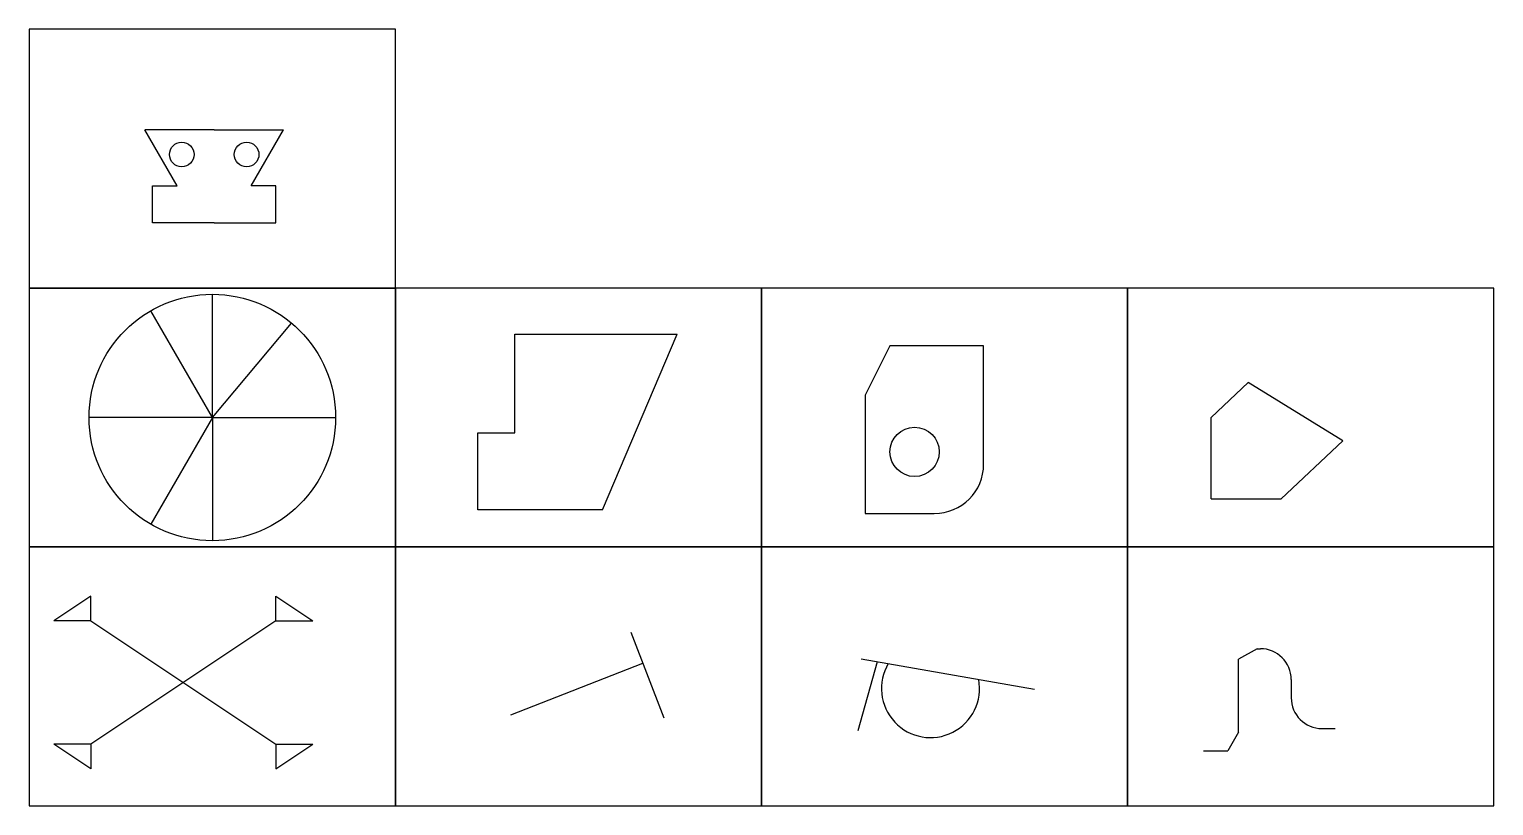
# Model space of a CAD drawing. Header units: millimetres. Extents: x 0 to 1188, y 0 to 630.
import ezdxf

# ---------------------------------------------------------------- set-up
doc = ezdxf.new("R2010")
doc.units = ezdxf.units.MM

msp = doc.modelspace()

# ---------------------------------------------------------------- linework, layer by layer
for p, q in [((120, 502.9), (93.7, 548.4)), ((150, 548.4), (93.7, 548.4)), ((150, 548.4), (206.3, 548.4)), ((180, 502.9), (206.3, 548.4)), ((100, 472.9), (100, 502.9)), ((100, 502.9), (120, 502.9)), ((200, 502.9), (180, 502.9)), ((200, 472.9), (200, 502.9)), ((150, 472.9), (100, 472.9)), ((150, 472.9), (200, 472.9)), ((541.4, 420), (541.6, 420.5)), ((148.5, 315), (148.5, 415)), ((148.5, 315), (98.5, 401.6)), ((148.5, 315), (212.8, 391.6)), ((393.9, 302.5), (393.9, 382.5)), ((393.9, 382.5), (525.5, 382.5)), ((465, 240), (525.5, 382.5)), ((698.2, 373.1), (678.2, 333.1)), ((774.2, 373.1), (698.2, 373.1)), ((774.2, 277.1), (774.2, 373.1)), ((678.2, 333.1), (678.2, 237.1)), ((958.7, 315), (988.9, 343.4)), ((1065.5, 296), (988.9, 343.4)), ((148.5, 315), (48.5, 315)), ((148.5, 315), (98.5, 228.4)), ((148.5, 315), (148.5, 315)), ((148.5, 315), (248.5, 315)), ((148.5, 315), (148.5, 215)), ((958.7, 249), (958.7, 315)), ((363.9, 240), (363.9, 302.5)), ((363.9, 302.5), (393.9, 302.5)), ((1015.5, 249), (1065.5, 296)), ((465, 240), (363.9, 240)), ((958.7, 249), (1015.5, 249)), ((678.2, 237.1), (734.2, 237.1)), ((50, 170), (20, 150)), ((50, 150), (50, 170)), ((200, 150), (200, 170)), ((200, 170), (230, 150)), ((50, 150), (20, 150)), ((50, 150), (200, 50)), ((200, 150), (50, 50)), ((200, 150), (230, 150)), ((488.1, 140.7), (514.9, 71.2)), ((674.9, 119.3), (815.5, 94.6)), ((996, 127.4), (981, 118.8)), ((996, 127.4), (998.7, 127.4)), ((390.7, 73.8), (497.7, 115.6)), ((672.3, 61.1), (688, 117)), ((981, 59.6), (981, 118.8)), ((1023.7, 102.4), (1023.7, 87.6)), ((981, 59.6), (972.3, 44.6)), ((1048.7, 62.6), (1059.3, 62.6)), ((50, 50), (20, 50)), ((50, 30), (20, 50)), ((50, 50), (50, 30)), ((200, 50), (200, 30)), ((200, 50), (230, 50)), ((200, 30), (230, 50)), ((952.6, 44.6), (972.3, 44.6))]:
    msp.add_line(p, q)
for points in [[(0, 420), (297, 420), (297, 630), (0, 630)], [(0, 210), (297, 210), (297, 420), (0, 420)], [(297, 210), (594, 210), (594, 420), (297, 420)], [(594, 210), (891, 210), (891, 420), (594, 420)], [(891, 210), (1188, 210), (1188, 420), (891, 420)], [(0, 0), (297, 0), (297, 210), (0, 210)], [(297, 0), (594, 0), (594, 210), (297, 210)], [(594, 0), (891, 0), (891, 210), (594, 210)], [(891, 0), (1188, 0), (1188, 210), (891, 210)]]:
    msp.add_lwpolyline(points, close=True)
for centre, radius in [((123.7, 528.4), 10), ((176.3, 528.4), 10), ((148.5, 315), 100), ((718.2, 287.1), 20)]:
    msp.add_circle(centre, radius)
for centre, radius, start, end in [((734.2, 277.1), 40, 270, 0), ((998.7, 102.4), 25, 0, 90), ((731.1, 95.1), 39.8, 149.289, 10.7802), ((1048.7, 87.6), 25, 180, 270)]:
    msp.add_arc(centre, radius, start, end)

doc.saveas('drawing.dxf')
